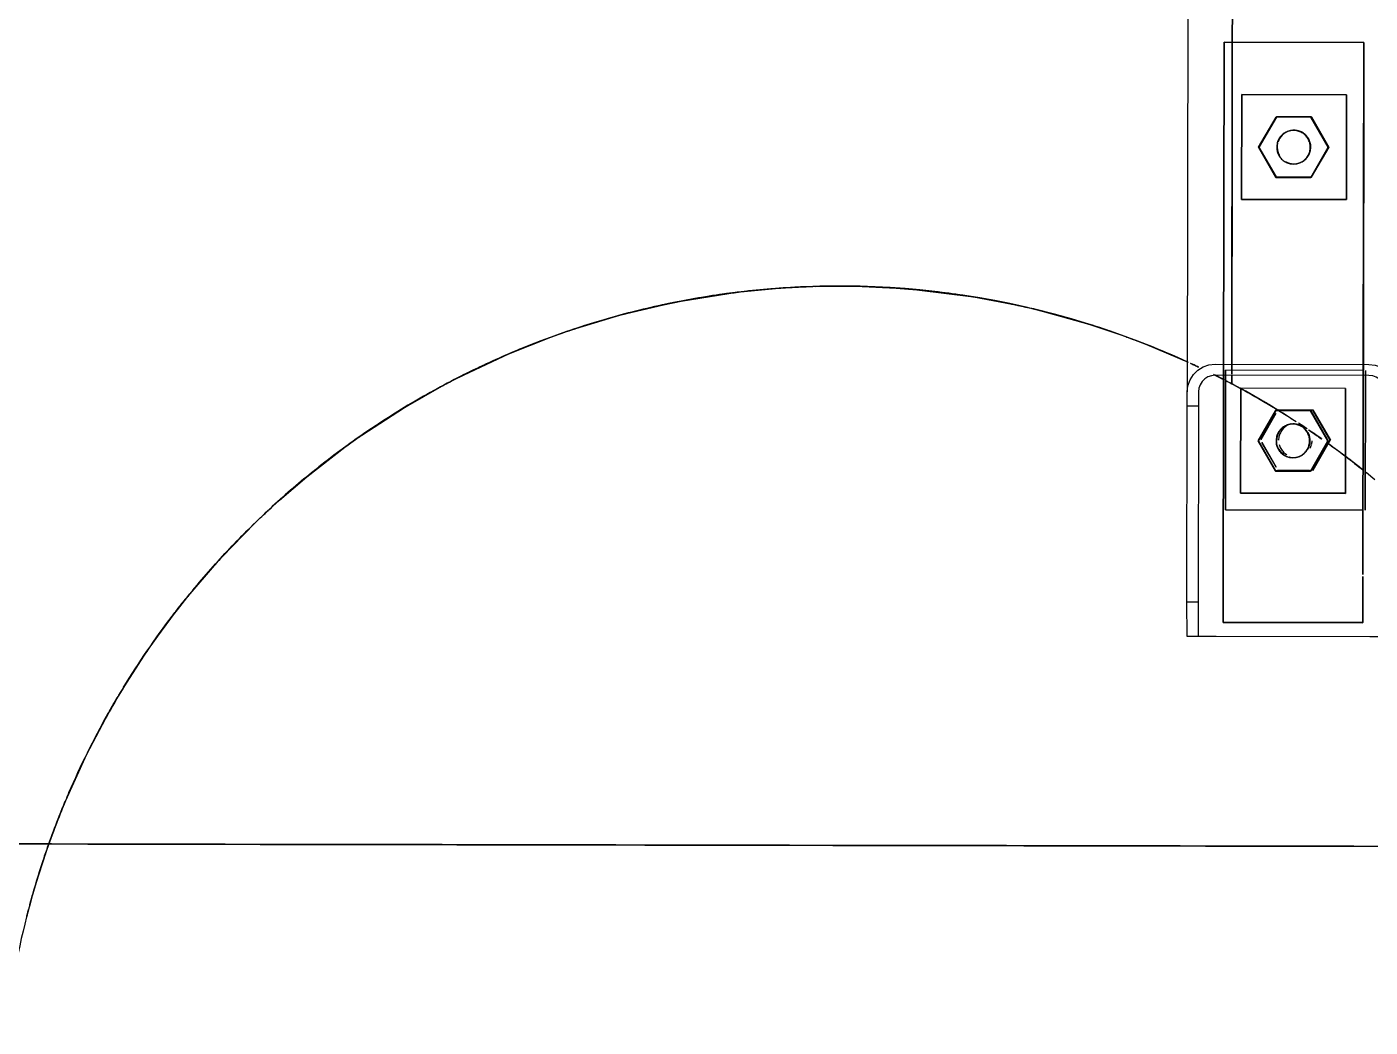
# Model space of a CAD drawing. Header units: metres. Extents: x -354 to -91, y 3 to 562.
# Drawn here: x -221.914 to -220.953, y 508.523 to 509.239 of the extents above; entities that cross this region are included whole.
import ezdxf

# ---------------------------------------------------------------- set-up
doc = ezdxf.new("R2010")
doc.units = ezdxf.units.M
doc.layers.add('A-GENM', color=7, linetype='Continuous', lineweight=25)

# ---------------------------------------------------------------- blocks, each defined once
blk = doc.blocks.new('Foundations-Piles - Px-1200-66435316-DRG-2873034 - CONSTRUCTION SEQUENCE STAGE A8')
at = {"layer": 'A-GENM', "color": 9, "true_color": 0xbebebe}
for start, end in [(90, 98.18182), (90, 90.4895), (86.78484, 90), (85.26048, 90), (85.26048, 86.78484), (82.39646, 85.26048), (81.81818, 85.26048), (78.6446, 82.39646), (73.63636, 81.81818), (74.30333, 78.6446), (70.51643, 74.30333), (65.45455, 73.63636), (66.2101, 70.51643), (65.45455, 66.2101), (62.39628, 65.35326), (0, 65.35326), (58.11678, 62.39628), (54.28177, 58.11678), (50.02335, 54.28177), (46.17135, 50.02335), (41.92981, 46.17135), (38.064, 41.92981), (33.83614, 38.064), (29.95901, 33.83614), (25.74234, 29.95901), (21.85589, 25.74234), (17.6484, 21.85589), (13.75425, 17.6484), (9.5543, 13.75425), (5.65382, 9.5543), (1.46003, 5.65382), (0, 1.46003), (350.29754, 0), (357.5544, 0), (353.36558, 357.5544), (350.29754, 353.36558), (349.83613, 350.08702), (349.83613, 350.08702), (349.49602, 349.83259), (349.49602, 349.83259), (347.52288, 348.31348), (347.52288, 348.31348), (346.19179, 347.3609), (346.19179, 347.3609), (343.63636, 346.19179), (345.27929, 346.19179), (343.63636, 345.27929), (341.88352, 343.24894), (341.88352, 343.24894), (343.32386, 343.63636), (343.32386, 343.63636), (340.96245, 341.58414), (340.96245, 341.31894), (340.04264, 340.55529), (340.04264, 340.55529), (339.73152, 340.0128), (339.73152, 340.0128), (337.64677, 339.17777), (337.64677, 339.17777), (336.17281, 337.64677), (337.16219, 337.64677), (336.17281, 337.16219), (335.59123, 335.9962), (335.59123, 335.9962)]:
    blk.add_arc((0, 0), 0.6, start, end, dxfattribs=at)
blk = doc.blocks.new('StitchPour_RS39A_05 - StitchPour_RS39A_05-60503718-DRG-2873034 - CONSTRUCTION SEQUENCE STAGE A8')
at = {"layer": 'A-GENM', "color": 253, "true_color": 0xa3a3a3}
blk.add_open_spline([(110.97262, -13.4762), (110.89585, -13.18525), (110.65003, -12.25361), (110.31968, -11.00161), (109.98157, -9.72025), (109.728, -8.75925), (109.47443, -7.79824), (109.22086, -6.83723), (108.96728, -5.87618), (108.79821, -5.23545), (108.71368, -4.91509)], degree=3, knots=[0.7216163, 0.7216163, 0.7216163, 0.7216163, 0.75, 0.8125, 0.84375, 0.875, 0.90625, 0.9375, 0.96875, 1, 1, 1, 1], dxfattribs=at)
at = {"layer": 'A-GENM', "color": 9, "true_color": 0xbebebe}
for points in [[(110.11699, -10.23346), (110.21273, -10.59629), (110.30847, -10.95912), (110.4042, -11.32196)], [(110.4042, -11.32196), (110.43748, -11.44808), (110.47076, -11.5742), (110.50404, -11.70033)]]:
    blk.add_open_spline(points, degree=3, dxfattribs=at)
at = {"layer": 'A-GENM', "color": 253, "true_color": 0xa3a3a3}
blk.add_open_spline([(110.50404, -11.70033), (110.54336, -11.84936), (110.58269, -11.99839), (110.62201, -12.14743)], degree=3, dxfattribs=at)
blk = doc.blocks.new('Barrier-Bracket-Assembly-Type02 - bracket-67298848-DRG-2873034 - CONSTRUCTION SEQUENCE STAGE A8')
at = {"layer": 'A-GENM', "color": 253, "true_color": 0xa3a3a3}
for p, q in [((-1094.23499, 509.54866), (-1094.23499, 509.54451)), ((-1094.23498, 509.55272), (-1094.2342, 509.55293)), ((-1094.22698, 509.5527), (-1094.2262, 509.55292)), ((-1094.17952, 509.5526), (-1094.21505, 509.55266)), ((-1094.17952, 509.55261), (-1094.21502, 509.55267)), ((-1094.21415, 509.55291), (-1094.17953, 509.55285)), ((-1094.21412, 509.55292), (-1094.17953, 509.55286)), ((-1094.17953, 509.55286), (-1094.11827, 509.55275)), ((-1094.17953, 509.55285), (-1094.11855, 509.55274)), ((-1094.11664, 509.55249), (-1094.17952, 509.55261)), ((-1094.11664, 509.55249), (-1094.17952, 509.5526)), ((-1094.11664, 509.55274), (-1094.10415, 509.55272)), ((-1094.11664, 509.55274), (-1094.10415, 509.55271)), ((-1094.10505, 509.55246), (-1094.11664, 509.55249)), ((-1094.10505, 509.55247), (-1094.11664, 509.55249)), ((-1094.0922, 509.55268), (-1094.09298, 509.55246)), ((-1094.0842, 509.55267), (-1094.08498, 509.55245)), ((-1094.08421, 509.5469), (-1094.0842, 509.55267)), ((-1094.08422, 509.54055), (-1094.08421, 509.54392)), ((-1094.23501, 509.53574), (-1094.23508, 509.49826)), ((-1094.0843, 509.49797), (-1094.08423, 509.5356)), ((-1094.23508, 509.49826), (-1094.23509, 509.48841)), ((-1094.08431, 509.48814), (-1094.0843, 509.49797)), ((-1094.23509, 509.48841), (-1094.23551, 509.25303)), ((-1094.08473, 509.25276), (-1094.08431, 509.48814)), ((-1094.23551, 509.25302), (-1094.236, 508.97779)), ((-1094.08545, 508.8469), (-1094.08473, 509.25275)), ((-1094.23404, 508.98638), (-1094.23166, 508.99017)), ((-1094.23166, 508.99017), (-1094.2285, 508.99332)), ((-1094.2285, 508.99332), (-1094.22471, 508.9957)), ((-1094.22471, 508.9957), (-1094.22049, 508.99717)), ((-1094.22049, 508.99717), (-1094.21604, 508.99766)), ((-1094.21604, 508.99766), (-1094.10604, 508.99747)), ((-1094.10604, 508.99747), (-1094.10159, 508.99696)), ((-1094.10159, 508.99696), (-1094.09736, 508.99547)), ((-1094.09356, 508.99308), (-1094.09039, 508.98992)), ((-1094.09039, 508.98992), (-1094.088, 508.98612)), ((-1094.236, 508.97779), (-1094.23551, 508.98216)), ((-1094.23551, 508.98216), (-1094.23404, 508.98638)), ((-1094.2277, 508.98037), (-1094.228, 508.97775)), ((-1094.22682, 508.9829), (-1094.2277, 508.98037)), ((-1094.2254, 508.98517), (-1094.22682, 508.9829)), ((-1094.2235, 508.98707), (-1094.2254, 508.98517)), ((-1094.22123, 508.98849), (-1094.2235, 508.98707)), ((-1094.21869, 508.98937), (-1094.22123, 508.98849)), ((-1094.21602, 508.98967), (-1094.21869, 508.98937)), ((-1094.10602, 508.98947), (-1094.21602, 508.98967)), ((-1094.10335, 508.98917), (-1094.10602, 508.98947)), ((-1094.10081, 508.98828), (-1094.10335, 508.98917)), ((-1094.09854, 508.98685), (-1094.10081, 508.98828)), ((-1094.09663, 508.98494), (-1094.09854, 508.98685)), ((-1094.0952, 508.98267), (-1094.09663, 508.98494)), ((-1094.09431, 508.98013), (-1094.0952, 508.98267)), ((-1094.094, 508.97746), (-1094.09431, 508.98013)), ((-1094.088, 508.98612), (-1094.08651, 508.9819)), ((-1094.08651, 508.9819), (-1094.086, 508.97745)), ((-1094.236, 508.97772), (-1094.236, 508.97779)), ((-1094.23598, 508.96773), (-1094.236, 508.97772)), ((-1094.228, 508.97775), (-1094.228, 508.9777)), ((-1094.228, 508.9777), (-1094.22798, 508.96771)), ((-1094.09398, 508.96748), (-1094.094, 508.97746)), ((-1094.086, 508.97745), (-1094.08598, 508.96746)), ((-1094.23623, 508.82773), (-1094.23598, 508.96773)), ((-1094.23598, 508.96773), (-1094.22798, 508.96771)), ((-1094.22798, 508.96771), (-1094.22823, 508.82771)), ((-1094.0942, 508.84621), (-1094.09398, 508.96748)), ((-1094.09398, 508.96748), (-1094.08598, 508.96746)), ((-1094.08598, 508.96746), (-1094.0862, 508.84684)), ((-1094.09423, 508.82748), (-1094.0942, 508.84564)), ((-1094.0862, 508.84566), (-1094.08623, 508.82746)), ((-1094.08553, 508.80267), (-1094.08545, 508.84562)), ((-1094.23618, 508.80275), (-1094.23623, 508.82773)), ((-1094.23623, 508.82773), (-1094.22823, 508.82771)), ((-1094.22823, 508.82771), (-1094.22818, 508.80274)), ((-1094.09418, 508.8025), (-1094.09423, 508.82748)), ((-1094.09423, 508.82748), (-1094.08623, 508.82746)), ((-1094.08623, 508.82746), (-1094.08618, 508.80249)), ((-1094.23553, 508.80293), (-1094.23618, 508.80275)), ((-1094.22818, 508.80274), (-1094.23618, 508.80275)), ((-1094.22753, 508.80292), (-1094.22818, 508.80274)), ((-1094.10549, 508.80271), (-1094.21548, 508.80291)), ((-1094.10549, 508.80272), (-1094.21545, 508.80292)), ((-1094.09418, 508.8025), (-1094.09353, 508.80268)), ((-1094.08618, 508.80249), (-1094.09418, 508.8025)), ((-1094.08618, 508.80249), (-1094.08553, 508.80267))]:
    blk.add_line(p, q, dxfattribs=at)
for centre, major_axis, start_param, end_param in [((-1094.21498, 509.55268), (-0.02, 0.00004), 0, 1.567079), ((-1094.2142, 509.5529), (-0.02, 0.00004), 5.335881, 6.279468), ((-1094.21498, 509.55268), (-0.012, 0.00002), 0, 0.258082), ((-1094.21498, 509.55268), (-0.012, 0.00002), 0.258082, 0.519881), ((-1094.2142, 509.5529), (-0.012, 0.00002), 5.49407, 6.279468), ((-1094.21498, 509.55268), (-0.012, 0.00002), 0.519881, 0.781681), ((-1094.21498, 509.55268), (-0.012, 0.00002), 0.781681, 1.04348), ((-1094.2142, 509.5529), (-0.02, 0.00004), 5.016903, 5.151967), ((-1094.2142, 509.5529), (-0.012, 0.00002), 4.708671, 5.49407), ((-1094.21498, 509.55268), (-0.012, 0.00002), 1.305279, 1.564569), ((-1094.2142, 509.5529), (-0.02, 0.00004), 4.710176, 4.867255), ((-1094.10498, 509.55249), (-0.02, 0.00004), 1.567079, 1.691219), ((-1094.10498, 509.55249), (-0.012, 0.00002), 1.567079, 1.771462), ((-1094.1042, 509.5527), (-0.012, 0.00002), 4.185073, 4.446872), ((-1094.10498, 509.55249), (-0.02, 0.00004), 1.828878, 2.005981), ((-1094.10498, 509.55249), (-0.012, 0.00002), 2.090678, 2.343938), ((-1094.10498, 509.55249), (-0.012, 0.00002), 2.352477, 2.614276), ((-1094.1042, 509.5527), (-0.012, 0.00002), 3.661474, 3.923273), ((-1094.10498, 509.55249), (-0.02, 0.00004), 2.090678, 2.352477), ((-1094.10498, 509.55249), (-0.012, 0.00002), 2.614276, 3.137875), ((-1094.1042, 509.5527), (-0.012, 0.00002), 3.399674, 3.661474), ((-1094.1042, 509.5527), (-0.012, 0.00002), 3.141593, 3.399674), ((-1094.1042, 509.5527), (-0.02, 0.00004), 3.923273, 4.087572), ((-1094.10498, 509.55249), (-0.02, 0.00004), 2.352477, 2.614276), ((-1094.1042, 509.5527), (-0.02, 0.00004), 3.661474, 3.923273), ((-1094.10498, 509.55249), (-0.02, 0.00004), 2.614276, 2.876076), ((-1094.1042, 509.5527), (-0.02, 0.00004), 3.399674, 3.661474), ((-1094.10498, 509.55249), (-0.02, 0.00004), 2.876076, 3.137875), ((-1094.1042, 509.5527), (-0.02, 0.00004), 3.141593, 3.399674), ((-1094.21553, 508.8029), (-0.02, 0.00004), 5.49407, 6.279468), ((-1094.21553, 508.8029), (-0.012, 0.00002), 6.017668, 6.279468), ((-1094.21553, 508.8029), (-0.012, 0.00002), 5.755869, 6.017668), ((-1094.21553, 508.8029), (-0.012, 0.00002), 5.49407, 5.755869), ((-1094.21553, 508.8029), (-0.02, 0.00004), 5.016903, 5.151967), ((-1094.21553, 508.8029), (-0.012, 0.00002), 5.23227, 5.49407), ((-1094.21553, 508.8029), (-0.012, 0.00002), 4.970471, 5.23227), ((-1094.21553, 508.8029), (-0.02, 0.00004), 4.710176, 4.867255), ((-1094.21553, 508.8029), (-0.012, 0.00002), 4.708671, 4.970471), ((-1094.10553, 508.8027), (-0.012, 0.00002), 4.446872, 4.708671), ((-1094.10553, 508.8027), (-0.02, 0.00004), 4.553097, 4.708671), ((-1094.10553, 508.8027), (-0.012, 0.00002), 4.185073, 4.446872), ((-1094.10553, 508.8027), (-0.012, 0.00002), 3.923273, 4.185073), ((-1094.10553, 508.8027), (-0.02, 0.00004), 4.269196, 4.403906), ((-1094.10553, 508.8027), (-0.012, 0.00002), 3.661474, 3.923273), ((-1094.10553, 508.8027), (-0.012, 0.00002), 3.399674, 3.661474), ((-1094.10553, 508.8027), (-0.012, 0.00002), 3.141593, 3.399674), ((-1094.10553, 508.8027), (-0.02, 0.00004), 3.141593, 4.087572)]:
    blk.add_ellipse(centre, major_axis=major_axis, ratio=0.001035, start_param=start_param, end_param=end_param, dxfattribs=at)
blk = doc.blocks.new('Barrier-Bracket-Bolt-Installation - Bolt-V18-DRG-2873034 - CONSTRUCTION SEQUENCE STAGE A8')
at = {"layer": 'A-GENM', "color": 9, "true_color": 0xbebebe}
for p, q in [((-1096.60876, 508.8976), (-1096.60859, 508.99392)), ((-1096.60856, 508.99392), (-1096.60873, 508.89761)), ((-1096.60859, 508.9976), (-1096.60855, 508.99761)), ((-1096.60859, 508.99446), (-1096.60859, 508.9976)), ((-1096.5101, 508.99742), (-1096.60859, 508.9976)), ((-1096.60855, 508.9976), (-1096.60856, 508.99447)), ((-1096.5101, 508.99743), (-1096.60855, 508.99761)), ((-1096.50859, 508.99375), (-1096.50877, 508.89742)), ((-1096.50873, 508.89743), (-1096.50856, 508.99375)), ((-1096.50855, 508.99743), (-1096.50859, 508.99742)), ((-1096.50859, 508.99742), (-1096.50859, 508.99375)), ((-1096.50856, 508.99375), (-1096.50855, 508.99742)), ((-1096.60873, 508.89761), (-1096.60876, 508.8976)), ((-1096.60876, 508.8976), (-1096.51027, 508.89742)), ((-1096.51027, 508.89743), (-1096.60873, 508.89761)), ((-1096.50877, 508.89742), (-1096.50873, 508.89743))]:
    blk.add_line(p, q, dxfattribs=at)
at = {"layer": 'A-GENM', "color": 253, "true_color": 0xa3a3a3}
for p, q in [((-1096.59785, 508.90963), (-1096.59772, 508.98463)), ((-1096.59768, 508.98463), (-1096.59781, 508.90964)), ((-1096.59772, 508.98463), (-1096.59768, 508.98464)), ((-1096.52272, 508.9845), (-1096.59772, 508.98463)), ((-1096.52272, 508.98451), (-1096.59768, 508.98464)), ((-1096.52272, 508.9845), (-1096.52285, 508.9095)), ((-1096.52281, 508.90951), (-1096.52268, 508.9845)), ((-1096.52268, 508.98451), (-1096.52272, 508.9845)), ((-1096.59781, 508.90964), (-1096.59785, 508.90963)), ((-1096.59785, 508.90963), (-1096.52285, 508.9095)), ((-1096.52285, 508.90951), (-1096.59781, 508.90964)), ((-1096.52285, 508.9095), (-1096.52281, 508.90951))]:
    blk.add_line(p, q, dxfattribs=at)
blk = doc.blocks.new('Barrier-Bracket-Plate - BarrierPlate-V26-DRG-2873034 - CONSTRUCTION SEQUENCE STAGE A8')
at = {"layer": 'A-GENM', "color": 253, "true_color": 0xa3a3a3}
for p, q in [((-1094.2097, 509.22791), (-1094.21012, 508.99009)), ((-1094.21006, 508.99009), (-1094.20964, 509.22791)), ((-1094.20964, 509.22793), (-1094.2097, 509.22791)), ((-1094.1097, 509.22773), (-1094.2097, 509.22791)), ((-1094.20964, 509.22793), (-1094.1097, 509.22775)), ((-1094.11011, 508.99747), (-1094.1097, 509.22773)), ((-1094.10964, 509.22775), (-1094.11005, 508.99747)), ((-1094.10964, 509.22775), (-1094.1097, 509.22773)), ((-1094.21012, 508.99009), (-1094.21044, 508.81291)), ((-1094.21038, 508.81293), (-1094.21006, 508.99009)), ((-1094.11012, 508.98948), (-1094.11011, 508.99718)), ((-1094.11005, 508.99718), (-1094.11006, 508.98948)), ((-1094.11038, 508.8473), (-1094.11012, 508.98948)), ((-1094.11006, 508.98948), (-1094.11032, 508.84729)), ((-1094.11044, 508.81273), (-1094.11038, 508.84565)), ((-1094.11032, 508.84565), (-1094.11038, 508.81275)), ((-1094.21038, 508.81293), (-1094.21044, 508.81291)), ((-1094.21023, 508.81291), (-1094.11044, 508.81273)), ((-1094.11044, 508.81275), (-1094.21017, 508.81293)), ((-1094.11044, 508.81273), (-1094.11038, 508.81275))]:
    blk.add_line(p, q, dxfattribs=at)
blk = doc.blocks.new('Barrier-Bracket-Bolt-Levelling - Bolt-V20-DRG-2873034 - CONSTRUCTION SEQUENCE STAGE A8')
at = {"layer": 'A-GENM', "color": 253, "true_color": 0xa3a3a3}
for p, q in [((-1096.59704, 509.19471), (-1096.59717, 509.11971)), ((-1096.59713, 509.11972), (-1096.597, 509.19471)), ((-1096.597, 509.19472), (-1096.59704, 509.19471)), ((-1096.52204, 509.19458), (-1096.59704, 509.19471)), ((-1096.597, 509.19472), (-1096.52204, 509.19459)), ((-1096.52217, 509.11958), (-1096.52204, 509.19458)), ((-1096.522, 509.19458), (-1096.52213, 509.11959)), ((-1096.522, 509.19459), (-1096.52204, 509.19458)), ((-1096.59713, 509.11972), (-1096.59717, 509.11971)), ((-1096.59717, 509.11971), (-1096.52217, 509.11958)), ((-1096.52217, 509.11959), (-1096.59713, 509.11972)), ((-1096.52217, 509.11958), (-1096.52213, 509.11959))]:
    blk.add_line(p, q, dxfattribs=at)
blk = doc.blocks.new('ConnectionBolt - bolt-V27-DRG-2873034 - CONSTRUCTION SEQUENCE STAGE A8')
at = {"layer": 'A-GENM', "color": 9, "true_color": 0xbebebe}
for p, q in [((-1094.17255, 508.96236), (-1094.18342, 508.9436)), ((-1094.18336, 508.94362), (-1094.17254, 508.96228)), ((-1094.17109, 508.96487), (-1094.17103, 508.96489)), ((-1094.14615, 508.96483), (-1094.17109, 508.96487)), ((-1094.17103, 508.96489), (-1094.14615, 508.96484)), ((-1094.14609, 508.96484), (-1094.14615, 508.96483)), ((-1094.13372, 508.9432), (-1094.14615, 508.96483)), ((-1094.14609, 508.96484), (-1094.13366, 508.94322)), ((-1094.1836, 508.94329), (-1094.18354, 508.94331)), ((-1094.1827, 508.94173), (-1094.17251, 508.92401)), ((-1094.1725, 508.92411), (-1094.18261, 508.94169)), ((-1094.14623, 508.92163), (-1094.13372, 508.9432)), ((-1094.13367, 508.9432), (-1094.14616, 508.92164)), ((-1094.13372, 508.9432), (-1094.13366, 508.94322)), ((-1094.17117, 508.92167), (-1094.17111, 508.92169)), ((-1094.17117, 508.92167), (-1094.14857, 508.92163)), ((-1094.1486, 508.92165), (-1094.17111, 508.92169)), ((-1094.14623, 508.92163), (-1094.14616, 508.92164))]:
    blk.add_line(p, q, dxfattribs=at)
at = {"layer": 'A-GENM', "color": 253, "true_color": 0xa3a3a3}
for p, q in [((-1094.16186, 508.95481), (-1094.16372, 508.9543)), ((-1094.15732, 508.93117), (-1094.15546, 508.93168))]:
    blk.add_line(p, q, dxfattribs=at)
at = {"layer": 'A-GENM', "color": 9, "true_color": 0xbebebe}
for start_param, end_param in [(0.516521, 0.77577), (0.252172, 0.513971), (6.273556, 6.283185), (1.03757, 1.299369), (0.77577, 1.037569), (4.17916, 4.40053), (1.561168, 1.822967), (1.822969, 2.084768), (2.084768, 2.346567), (3.942575, 4.171285), (3.131963, 3.141591)]:
    blk.add_ellipse((-1094.15866, 508.94325), major_axis=(-0.0032, 0.01157), ratio=0.999993, start_param=start_param, end_param=end_param, dxfattribs=at)
at = {"layer": 'A-GENM', "color": 253, "true_color": 0xa3a3a3}
for start_param, end_param in [(0.252169, 0.513969), (6.283183, 6.535354), (6.273556, 6.283184), (6.011757, 6.273556), (5.749958, 6.011757), (5.488158, 5.749957), (5.226359, 5.488158), (1.037569, 1.299369), (1.299369, 1.561169), (0.77577, 1.037569), (0.513971, 0.77577), (4.964558, 5.226358), (4.702759, 4.964559), (4.179161, 4.44096), (4.440961, 4.702761), (1.561168, 1.822967), (1.822968, 2.084768), (2.084767, 2.346566), (2.346568, 2.608367), (3.141593, 3.393764), (3.393765, 3.655564), (3.655563, 3.917362), (3.917363, 4.179162), (2.608365, 2.870164), (2.870166, 3.131966), (3.131964, 3.141593)]:
    blk.add_ellipse((-1094.16052, 508.94273), major_axis=(-0.0032, 0.01157), ratio=0.999993, start_param=start_param, end_param=end_param, dxfattribs=at)
blk = doc.blocks.new('ConnectionNut - nut-V28-DRG-2873034 - CONSTRUCTION SEQUENCE STAGE A8')
at = {"layer": 'A-GENM', "color": 253, "true_color": 0xa3a3a3}
for p, q in [((-1094.17278, 508.96411), (-1094.18506, 508.94292)), ((-1094.18498, 508.94296), (-1094.17277, 508.96402)), ((-1094.17258, 508.96446), (-1094.1725, 508.96448)), ((-1094.14764, 508.96441), (-1094.17258, 508.96446)), ((-1094.1725, 508.96448), (-1094.14764, 508.96444)), ((-1094.14756, 508.96444), (-1094.14764, 508.96441)), ((-1094.13521, 508.94279), (-1094.14764, 508.96441)), ((-1094.14756, 508.96444), (-1094.13513, 508.94281)), ((-1094.18509, 508.94288), (-1094.18501, 508.9429)), ((-1094.18497, 508.94267), (-1094.17284, 508.92158)), ((-1094.17282, 508.92171), (-1094.18484, 508.94262)), ((-1094.14771, 508.92121), (-1094.13521, 508.94279)), ((-1094.13513, 508.94281), (-1094.14763, 508.92124)), ((-1094.13521, 508.94279), (-1094.13513, 508.94281)), ((-1094.17266, 508.92126), (-1094.17258, 508.92128)), ((-1094.17266, 508.92126), (-1094.14804, 508.92122)), ((-1094.14807, 508.92124), (-1094.17258, 508.92128)), ((-1094.14771, 508.92121), (-1094.14763, 508.92124))]:
    blk.add_line(p, q, dxfattribs=at)
for centre, start_param, end_param in [((-1094.16015, 508.94284), 0.252169, 0.513969), ((-1094.16007, 508.94286), 0.260622, 0.51397), ((-1094.16015, 508.94284), 0.011419, 0.252169), ((-1094.16007, 508.94286), 0.018693, 0.252171), ((-1094.16015, 508.94284), 6.273554, 6.283183), ((-1094.16007, 508.94286), 6.273556, 6.283184), ((-1094.16015, 508.94284), 6.031691, 6.273555), ((-1094.16007, 508.94286), 6.038462, 6.273555), ((-1094.16015, 508.94284), 5.763081, 6.011756), ((-1094.16007, 508.94286), 5.767538, 6.011757), ((-1094.16015, 508.94284), 5.502643, 5.749956), ((-1094.16007, 508.94286), 5.507565, 5.749957), ((-1094.16015, 508.94284), 0.77577, 1.299369), ((-1094.16007, 508.94286), 1.037569, 1.299368), ((-1094.16007, 508.94286), 0.775769, 1.037569), ((-1094.16015, 508.94284), 4.702758, 4.946742), ((-1094.16007, 508.94286), 4.702761, 4.940694), ((-1094.16015, 508.94284), 4.179162, 4.435415), ((-1094.16015, 508.94284), 4.440962, 4.692256), ((-1094.16007, 508.94286), 4.179162, 4.433531), ((-1094.16007, 508.94286), 4.440961, 4.688688), ((-1094.16015, 508.94284), 1.822967, 2.084766), ((-1094.16007, 508.94286), 1.822967, 2.084767), ((-1094.16015, 508.94284), 2.084768, 2.346568), ((-1094.16007, 508.94286), 2.084766, 2.346566), ((-1094.16015, 508.94284), 3.131964, 3.372352), ((-1094.16007, 508.94286), 3.141593, 3.36508), ((-1094.16015, 508.94284), 3.920822, 4.178082), ((-1094.16007, 508.94286), 3.921996, 4.177715), ((-1094.16015, 508.94284), 2.608366, 2.853119), ((-1094.16007, 508.94286), 2.608366, 2.849437), ((-1094.16015, 508.94284), 2.870167, 3.112031), ((-1094.16007, 508.94286), 2.870164, 3.105258), ((-1094.16007, 508.94286), 3.131964, 3.141593)]:
    blk.add_ellipse(centre, major_axis=(-0.0032, 0.01157), ratio=0.999993, start_param=start_param, end_param=end_param, dxfattribs=at)
blk = doc.blocks.new('ConnectionNut - nut-V29-DRG-2873034 - CONSTRUCTION SEQUENCE STAGE A8')
at = {"layer": 'A-GENM', "color": 253, "true_color": 0xa3a3a3}
for p, q in [((-1094.17282, 508.96439), (-1094.18532, 508.94282)), ((-1094.18524, 508.94285), (-1094.1728, 508.9643)), ((-1094.17282, 508.96439), (-1094.17274, 508.96442)), ((-1094.14787, 508.96435), (-1094.17282, 508.96439)), ((-1094.17274, 508.96442), (-1094.14787, 508.96437)), ((-1094.14779, 508.96437), (-1094.14787, 508.96435)), ((-1094.13544, 508.94273), (-1094.14787, 508.96435)), ((-1094.14779, 508.96437), (-1094.13536, 508.94275)), ((-1094.18532, 508.94282), (-1094.18524, 508.94284)), ((-1094.18532, 508.94282), (-1094.17289, 508.92119)), ((-1094.17287, 508.92133), (-1094.1852, 508.94277)), ((-1094.14795, 508.92115), (-1094.13544, 508.94273)), ((-1094.13536, 508.94275), (-1094.14787, 508.92117)), ((-1094.13544, 508.94273), (-1094.13536, 508.94275)), ((-1094.17289, 508.92119), (-1094.17281, 508.92122)), ((-1094.17289, 508.92119), (-1094.14795, 508.92115)), ((-1094.14795, 508.92117), (-1094.17281, 508.92122)), ((-1094.14795, 508.92115), (-1094.14787, 508.92117))]:
    blk.add_line(p, q, dxfattribs=at)
for centre, start_param, end_param in [((-1094.1603, 508.94279), 0.513971, 0.775771), ((-1094.16038, 508.94277), 0.252171, 0.513971), ((-1094.1603, 508.94279), 0.260623, 0.513971), ((-1094.16038, 508.94277), 6.283185, 6.535356), ((-1094.1603, 508.94279), 6.283184, 6.535355), ((-1094.16038, 508.94277), 6.273557, 6.283185), ((-1094.1603, 508.94279), 6.273557, 6.283186), ((-1094.16038, 508.94277), 6.011759, 6.273558), ((-1094.1603, 508.94279), 6.018527, 6.273556), ((-1094.16038, 508.94277), 5.749959, 6.011758), ((-1094.1603, 508.94279), 5.756732, 6.011757), ((-1094.16038, 508.94277), 5.488159, 5.749958), ((-1094.1603, 508.94279), 5.493079, 5.749958), ((-1094.16038, 508.94277), 5.226361, 5.48816), ((-1094.1603, 508.94279), 5.23264, 5.48816), ((-1094.16038, 508.94277), 1.299369, 1.561168), ((-1094.16038, 508.94277), 1.03757, 1.29937), ((-1094.1603, 508.94279), 1.299367, 1.561166), ((-1094.1603, 508.94279), 1.037569, 1.299368), ((-1094.16038, 508.94277), 0.77577, 1.037569), ((-1094.1603, 508.94279), 0.77577, 1.037569), ((-1094.16038, 508.94277), 0.513971, 0.775771), ((-1094.16038, 508.94277), 4.96456, 5.226359), ((-1094.1603, 508.94279), 4.973605, 5.22636), ((-1094.16038, 508.94277), 4.70276, 4.964559), ((-1094.1603, 508.94279), 4.702762, 4.95851), ((-1094.16038, 508.94277), 4.179161, 4.440961), ((-1094.16038, 508.94277), 4.440962, 4.702761), ((-1094.1603, 508.94279), 4.179162, 4.439077), ((-1094.1603, 508.94279), 4.440961, 4.699193), ((-1094.16038, 508.94277), 1.561167, 1.822966), ((-1094.1603, 508.94279), 1.603729, 1.822966), ((-1094.16038, 508.94277), 1.822966, 2.084766), ((-1094.1603, 508.94279), 1.822967, 2.084766), ((-1094.16038, 508.94277), 2.084767, 2.346567), ((-1094.1603, 508.94279), 2.084767, 2.346566), ((-1094.16038, 508.94277), 2.346566, 2.608366), ((-1094.1603, 508.94279), 2.346565, 2.608365), ((-1094.16038, 508.94277), 3.141591, 3.393762), ((-1094.1603, 508.94279), 3.141593, 3.386492), ((-1094.16038, 508.94277), 3.393762, 3.655562), ((-1094.1603, 508.94279), 3.393764, 3.647112), ((-1094.16038, 508.94277), 3.655564, 3.917364), ((-1094.1603, 508.94279), 3.655563, 3.907621), ((-1094.16038, 508.94277), 3.917363, 4.179162), ((-1094.1603, 508.94279), 3.918536, 4.178794), ((-1094.16038, 508.94277), 2.608365, 2.86396), ((-1094.1603, 508.94279), 2.608366, 2.860278), ((-1094.16038, 508.94277), 2.870164, 3.131964), ((-1094.1603, 508.94279), 2.870164, 3.125193), ((-1094.16038, 508.94277), 3.131962, 3.141591), ((-1094.1603, 508.94279), 3.131963, 3.141592)]:
    blk.add_ellipse(centre, major_axis=(-0.0032, 0.01157), ratio=0.999993, start_param=start_param, end_param=end_param, dxfattribs=at)
blk = doc.blocks.new('ConnectionBolt - bolt-V30-DRG-2873034 - CONSTRUCTION SEQUENCE STAGE A8')
at = {"layer": 'A-GENM', "color": 253, "true_color": 0xa3a3a3}
for p, q in [((-1094.17253, 509.17437), (-1094.18504, 509.15279)), ((-1094.18498, 509.15281), (-1094.17248, 509.17437)), ((-1094.17247, 509.17439), (-1094.17253, 509.17437)), ((-1094.14759, 509.17433), (-1094.17253, 509.17437)), ((-1094.17247, 509.17439), (-1094.14759, 509.17434)), ((-1094.14753, 509.17434), (-1094.14759, 509.17433)), ((-1094.13516, 509.1527), (-1094.14759, 509.17433)), ((-1094.14753, 509.17434), (-1094.13509, 509.15272)), ((-1094.16282, 509.16444), (-1094.16323, 509.16433)), ((-1094.18498, 509.15281), (-1094.18504, 509.15279)), ((-1094.18504, 509.15279), (-1094.17261, 509.13117)), ((-1094.17257, 509.13123), (-1094.18498, 509.15281)), ((-1094.14766, 509.13113), (-1094.13516, 509.1527)), ((-1094.1351, 509.1527), (-1094.1476, 509.13114)), ((-1094.13509, 509.15272), (-1094.13516, 509.1527)), ((-1094.15684, 509.1412), (-1094.15643, 509.14131)), ((-1094.17254, 509.13119), (-1094.17261, 509.13117)), ((-1094.17261, 509.13117), (-1094.14766, 509.13113)), ((-1094.14766, 509.13114), (-1094.17254, 509.13119)), ((-1094.14766, 509.13113), (-1094.1476, 509.13114))]:
    blk.add_line(p, q, dxfattribs=at)
for centre, start_param, end_param in [((-1094.16003, 509.15276), 0.252173, 0.513972), ((-1094.15963, 509.15288), 0.252171, 0.51397), ((-1094.16003, 509.15276), 0, 0.252171), ((-1094.15963, 509.15288), 0.003474, 0.252169), ((-1094.16003, 509.15276), 6.273556, 6.283185), ((-1094.16003, 509.15276), 6.011759, 6.273558), ((-1094.15963, 509.15288), 6.273556, 6.283185), ((-1094.15963, 509.15288), 6.024293, 6.273555), ((-1094.16003, 509.15276), 5.749959, 6.011758), ((-1094.15963, 509.15288), 5.758213, 6.011758), ((-1094.16003, 509.15276), 5.491987, 5.74996), ((-1094.15963, 509.15288), 5.517041, 5.749958), ((-1094.16003, 509.15276), 5.226361, 5.48816), ((-1094.15963, 509.15288), 5.237987, 5.488158), ((-1094.16003, 509.15276), 1.03757, 1.299369), ((-1094.16003, 509.15276), 0.775771, 1.03757), ((-1094.15963, 509.15288), 0.51397, 0.991994), ((-1094.16003, 509.15276), 0.513971, 0.77577), ((-1094.16003, 509.15276), 4.964561, 5.22636), ((-1094.15963, 509.15288), 4.98131, 5.22636), ((-1094.16003, 509.15276), 4.702759, 4.964558), ((-1094.15963, 509.15288), 4.70276, 4.953355), ((-1094.16003, 509.15276), 4.440961, 4.702761), ((-1094.15963, 509.15288), 4.440959, 4.696152), ((-1094.16003, 509.15276), 1.299369, 1.561168), ((-1094.15963, 509.15288), 1.299367, 1.561167), ((-1094.16003, 509.15276), 1.561167, 1.822966), ((-1094.15963, 509.15288), 1.561167, 1.822966), ((-1094.16003, 509.15276), 1.822966, 2.084766), ((-1094.16003, 509.15276), 2.084766, 2.342739), ((-1094.16003, 509.15276), 3.393762, 3.655561), ((-1094.15963, 509.15288), 3.393765, 3.641788), ((-1094.16003, 509.15276), 3.655563, 3.917362), ((-1094.16003, 509.15276), 3.917361, 4.179161), ((-1094.15963, 509.15288), 3.919538, 4.178482), ((-1094.16003, 509.15276), 4.179162, 4.440961), ((-1094.15963, 509.15288), 4.179162, 4.437473), ((-1094.16003, 509.15276), 2.346564, 2.608364), ((-1094.15963, 509.15288), 2.346566, 2.833801), ((-1094.16003, 509.15276), 2.608365, 2.870165), ((-1094.16003, 509.15276), 2.870164, 3.131963), ((-1094.15963, 509.15288), 2.870164, 3.096185), ((-1094.16003, 509.15276), 3.131962, 3.141591), ((-1094.16003, 509.15276), 3.141592, 3.393763), ((-1094.15963, 509.15288), 3.131965, 3.141594), ((-1094.15963, 509.15288), 3.141594, 3.380299)]:
    blk.add_ellipse(centre, major_axis=(-0.0032, 0.01157), ratio=0.999993, start_param=start_param, end_param=end_param, dxfattribs=at)
blk = doc.blocks.new('ConnectionNut - nut-V31-DRG-2873034 - CONSTRUCTION SEQUENCE STAGE A8')
at = {"layer": 'A-GENM', "color": 253, "true_color": 0xa3a3a3}
for p, q in [((-1094.17226, 509.17437), (-1094.18463, 509.15303)), ((-1094.18453, 509.15308), (-1094.17219, 509.17436)), ((-1094.17213, 509.17448), (-1094.17221, 509.17446)), ((-1094.14727, 509.17441), (-1094.17221, 509.17446)), ((-1094.17213, 509.17448), (-1094.14727, 509.17444)), ((-1094.14719, 509.17444), (-1094.14727, 509.17441)), ((-1094.13483, 509.15279), (-1094.14727, 509.17441)), ((-1094.14719, 509.17444), (-1094.13475, 509.15281)), ((-1094.18464, 509.1529), (-1094.18472, 509.15288)), ((-1094.18472, 509.15288), (-1094.17242, 509.13149)), ((-1094.17237, 509.13157), (-1094.18459, 509.15283)), ((-1094.14734, 509.13121), (-1094.13483, 509.15279)), ((-1094.13475, 509.15281), (-1094.14726, 509.13124)), ((-1094.13475, 509.15281), (-1094.13483, 509.15279)), ((-1094.1722, 509.13128), (-1094.17228, 509.13126)), ((-1094.17228, 509.13126), (-1094.14761, 509.13122)), ((-1094.1476, 509.13124), (-1094.1722, 509.13128)), ((-1094.14734, 509.13121), (-1094.14726, 509.13124))]:
    blk.add_line(p, q, dxfattribs=at)
for centre, start_param, end_param in [((-1094.15977, 509.15284), 6.283183, 7.291751), ((-1094.15969, 509.15286), 0.260623, 0.513971), ((-1094.15969, 509.15286), 6.283185, 6.535356), ((-1094.15977, 509.15284), 6.273556, 6.283184), ((-1094.15969, 509.15286), 6.273557, 6.283185), ((-1094.15977, 509.15284), 6.033698, 6.273556), ((-1094.15969, 509.15286), 6.040469, 6.273557), ((-1094.15977, 509.15284), 5.507929, 6.011756), ((-1094.15969, 509.15286), 5.756733, 6.011758), ((-1094.15969, 509.15286), 5.512851, 5.749959), ((-1094.15977, 509.15284), 5.226359, 5.488158), ((-1094.15969, 509.15286), 5.232639, 5.488159), ((-1094.15977, 509.15284), 1.06718, 1.822967), ((-1094.15969, 509.15286), 1.076317, 1.561168), ((-1094.15969, 509.15286), 0.51397, 0.999618), ((-1094.15977, 509.15284), 3.655564, 4.964561), ((-1094.15977, 509.15284), 4.964559, 5.226359), ((-1094.15969, 509.15286), 4.973604, 5.226359), ((-1094.15969, 509.15286), 4.702762, 4.95851), ((-1094.15969, 509.15286), 4.440961, 4.699193), ((-1094.15969, 509.15286), 1.561168, 1.822968), ((-1094.15977, 509.15284), 3.393763, 3.655562), ((-1094.15969, 509.15286), 3.393764, 3.647112), ((-1094.15969, 509.15286), 3.655562, 3.907621), ((-1094.15969, 509.15286), 3.918537, 4.178794), ((-1094.15969, 509.15286), 4.17916, 4.439075), ((-1094.15977, 509.15284), 2.346568, 2.608368), ((-1094.15969, 509.15286), 2.346565, 2.608365), ((-1094.15977, 509.15284), 2.608366, 2.870165), ((-1094.15969, 509.15286), 2.608365, 2.839884), ((-1094.15977, 509.15284), 2.870166, 3.110024), ((-1094.15969, 509.15286), 2.870165, 3.103253), ((-1094.15977, 509.15284), 3.131963, 3.141591), ((-1094.15969, 509.15286), 3.131963, 3.141591), ((-1094.15977, 509.15284), 3.141592, 3.393763), ((-1094.15969, 509.15286), 3.141592, 3.386491)]:
    blk.add_ellipse(centre, major_axis=(-0.0032, 0.01157), ratio=0.999993, start_param=start_param, end_param=end_param, dxfattribs=at)
blk = doc.blocks.new('T2DPAA-T2D-C3S-RS-M3D-100334_rvt-1-DRG-2873034 - CONSTRUCTION SEQUENCE STAGE A8')
at = {"layer": 'A-GENM', "color": 9, "true_color": 0xbebebe}
for p, q in [((-1094.20381, 509.2279), (-1094.20376, 509.25297)), ((-1094.20376, 509.25297), (-1094.20381, 509.2279)), ((-1094.20376, 509.25297), (-1094.20381, 509.2279)), ((-1094.20381, 509.2279), (-1094.20376, 509.25297)), ((-1094.20381, 509.2279), (-1094.20422, 508.99332)), ((-1094.20422, 508.99332), (-1094.20381, 509.2279)), ((-1094.5982, 509.04273), (-1094.55804, 509.04902)), ((-1094.5141, 509.05277), (-1094.50393, 509.05317)), ((-1094.50235, 509.05322), (-1094.47339, 509.05335)), ((-1094.42943, 509.05087), (-1094.38898, 509.0457)), ((-1094.67358, 509.02312), (-1094.64126, 509.03281)), ((-1094.34587, 509.03707), (-1094.3065, 509.02624)), ((-1094.68004, 509.02095), (-1094.67549, 509.02249)), ((-1094.26511, 509.01165), (-1094.23548, 508.99903)), ((-1094.75799, 508.98786), (-1094.72138, 509.00502)), ((-1094.23353, 508.99814), (-1094.23121, 508.99706)), ((-1094.23118, 508.99704), (-1094.22807, 508.99558)), ((-1094.2172, 508.99029), (-1094.20999, 508.98663)), ((-1094.20423, 508.99051), (-1094.20422, 508.99332)), ((-1094.20422, 508.99332), (-1094.20423, 508.99051)), ((-1094.20422, 508.99332), (-1094.20423, 508.99051)), ((-1094.20423, 508.99051), (-1094.20422, 508.99332)), ((-1094.20851, 508.98587), (-1094.20424, 508.98363)), ((-1094.20424, 508.98363), (-1094.20423, 508.98965)), ((-1094.20423, 508.98965), (-1094.20424, 508.98363)), ((-1094.20423, 508.98965), (-1094.20424, 508.98363)), ((-1094.20424, 508.98363), (-1094.20423, 508.98965)), ((-1094.19745, 508.97997), (-1094.20424, 508.98363)), ((-1094.18867, 508.97507), (-1094.19745, 508.97997)), ((-1094.17164, 508.96502), (-1094.18867, 508.97507)), ((-1094.83051, 508.94413), (-1094.7968, 508.96619)), ((-1094.15847, 508.95671), (-1094.16788, 508.9627)), ((-1094.15344, 508.95341), (-1094.15632, 508.95531)), ((-1094.15083, 508.95167), (-1094.15344, 508.95341)), ((-1094.14525, 508.94788), (-1094.14901, 508.95045)), ((-1094.14053, 508.9446), (-1094.14449, 508.94736)), ((-1094.11807, 508.92805), (-1094.12236, 508.93134)), ((-1094.11147, 508.92287), (-1094.11807, 508.92805)), ((-1094.88557, 508.90033), (-1094.86602, 508.9171)), ((-1094.10171, 508.91492), (-1094.10787, 508.91998)), ((-1094.89615, 508.89062), (-1094.88749, 508.8986)), ((-1094.95361, 508.82841), (-1094.92765, 508.8587)), ((-1094.95863, 508.82204), (-1094.95361, 508.82841)), ((-1094.98045, 508.79214), (-1094.96028, 508.81991)), ((-1095.00038, 508.761), (-1094.98045, 508.79214)), ((-1095.03956, 508.68296), (-1095.02336, 508.71872)), ((-1095.0555, 508.63984), (-1095.05037, 508.65487)), ((-1095.06405, 508.61129), (-1095.0555, 508.63984)), ((-1095.06588, 508.60445), (-1095.06504, 508.60762))]:
    blk.add_line(p, q, dxfattribs=at)
at = {"layer": 'A-GENM', "color": 9, "true_color": 0xbebebe, "flags": 128}
for points in [[(-1094.20422, 508.99332), (-1094.20394, 509.15535), (-1094.20381, 509.2279)], [(-1094.20381, 509.2279), (-1094.20394, 509.15535), (-1094.20422, 508.99332)], [(-1094.55804, 509.04902), (-1094.52796, 509.05194), (-1094.5141, 509.05277)], [(-1094.47339, 509.05335), (-1094.44423, 509.05207), (-1094.42943, 509.05087)], [(-1094.64126, 509.03281), (-1094.61085, 509.04016), (-1094.5982, 509.04273)], [(-1094.38898, 509.0457), (-1094.3613, 509.04054), (-1094.34587, 509.03707)], [(-1094.72138, 509.00502), (-1094.6913, 509.01695), (-1094.68004, 509.02095)], [(-1094.3065, 509.02624), (-1094.28078, 509.01758), (-1094.26511, 509.01165)], [(-1094.7968, 508.96619), (-1094.76773, 508.98277), (-1094.75799, 508.98786)], [(-1094.86602, 508.9171), (-1094.83867, 508.93829), (-1094.83051, 508.94413)], [(-1094.12236, 508.93134), (-1094.13277, 508.93907), (-1094.13511, 508.94076)], [(-1094.92765, 508.8587), (-1094.90271, 508.88436), (-1094.89615, 508.89062)], [(-1095.02336, 508.71872), (-1095.00533, 508.75254), (-1095.00173, 508.75873)], [(-1095.05037, 508.65487), (-1095.0419, 508.67722), (-1095.03956, 508.68296)]]:
    blk.add_lwpolyline(points, dxfattribs=at)
at = {"layer": 'A-GENM', "color": 9, "true_color": 0xbebebe}
for points in [[(-1094.58257, 509.04551), (-1094.56564, 509.0483), (-1094.5486, 509.05035), (-1094.5315, 509.05168)], [(-1094.5315, 509.05168), (-1094.52839, 509.05192), (-1094.52529, 509.05213), (-1094.52218, 509.05233)], [(-1094.52218, 509.05233), (-1094.51613, 509.0527), (-1094.51008, 509.05298), (-1094.50403, 509.05317)], [(-1094.44698, 509.05225), (-1094.44432, 509.05208), (-1094.44167, 509.05189), (-1094.43902, 509.05169)], [(-1094.43902, 509.05169), (-1094.43234, 509.05117), (-1094.42567, 509.05055), (-1094.419, 509.04981)], [(-1094.419, 509.04981), (-1094.41715, 509.0496), (-1094.4153, 509.04939), (-1094.41345, 509.04916)], [(-1094.6668, 509.02532), (-1094.64976, 509.03073), (-1094.63248, 509.03538), (-1094.61502, 509.03925)], [(-1094.61502, 509.03925), (-1094.61167, 509.03999), (-1094.60832, 509.04071), (-1094.60496, 509.04139)], [(-1094.60496, 509.04139), (-1094.59952, 509.0425), (-1094.59406, 509.04353), (-1094.58859, 509.04449)], [(-1094.58859, 509.04449), (-1094.58733, 509.04471), (-1094.58607, 509.04493), (-1094.58481, 509.04514)], [(-1094.36315, 509.04093), (-1094.36117, 509.04052), (-1094.3592, 509.0401), (-1094.35723, 509.03967)], [(-1094.35719, 509.03966), (-1094.34984, 509.03805), (-1094.34252, 509.03631), (-1094.33524, 509.03443)], [(-1094.33524, 509.03443), (-1094.33439, 509.03421), (-1094.33355, 509.03399), (-1094.3327, 509.03377)], [(-1094.69589, 509.01525), (-1094.69249, 509.01653), (-1094.68908, 509.01777), (-1094.68567, 509.01898)], [(-1094.68567, 509.01898), (-1094.6808, 509.02071), (-1094.6759, 509.02237), (-1094.67099, 509.02397)], [(-1094.7076, 509.01072), (-1094.70371, 509.01227), (-1094.69981, 509.01378), (-1094.69589, 509.01525)], [(-1094.28169, 509.0179), (-1094.28059, 509.01751), (-1094.27949, 509.0171), (-1094.27838, 509.0167)], [(-1094.27838, 509.0167), (-1094.27034, 509.01374), (-1094.26235, 509.01062), (-1094.25444, 509.00732)], [(-1094.25444, 509.00732), (-1094.25306, 509.00674), (-1094.25168, 509.00617), (-1094.25031, 509.00558)], [(-1094.24796, 509.00458), (-1094.24391, 509.00283), (-1094.23987, 509.00104), (-1094.23586, 508.99921)], [(-1094.23388, 508.9983), (-1094.23309, 508.99794), (-1094.23231, 508.99758), (-1094.23153, 508.99721)], [(-1094.23149, 508.99719), (-1094.23044, 508.9967), (-1094.22939, 508.99621), (-1094.22834, 508.99571)], [(-1094.21733, 508.99036), (-1094.21489, 508.98914), (-1094.21246, 508.98791), (-1094.21004, 508.98666)], [(-1094.77249, 508.98021), (-1094.76922, 508.98199), (-1094.76594, 508.98374), (-1094.76264, 508.98546)], [(-1094.20855, 508.98589), (-1094.20711, 508.98514), (-1094.20567, 508.98439), (-1094.20424, 508.98363)], [(-1094.20424, 508.98363), (-1094.20203, 508.98246), (-1094.19983, 508.98127), (-1094.19763, 508.98007)], [(-1094.19763, 508.98007), (-1094.19092, 508.97641), (-1094.18427, 508.97261), (-1094.1777, 508.96869)], [(-1094.1777, 508.96869), (-1094.17581, 508.96756), (-1094.17392, 508.96641), (-1094.17203, 508.96526)], [(-1094.17076, 508.96448), (-1094.16974, 508.96385), (-1094.16873, 508.96323), (-1094.16772, 508.9626)], [(-1094.16772, 508.9626), (-1094.16453, 508.96061), (-1094.16136, 508.95859), (-1094.15821, 508.95654)], [(-1094.14934, 508.95066), (-1094.14725, 508.94924), (-1094.14517, 508.94782), (-1094.1431, 508.94638)], [(-1094.14247, 508.94595), (-1094.14159, 508.94533), (-1094.14071, 508.94472), (-1094.13983, 508.9441)], [(-1094.84332, 508.93486), (-1094.84034, 508.93708), (-1094.83734, 508.93927), (-1094.83432, 508.94143)], [(-1094.13513, 508.94076), (-1094.13434, 508.94019), (-1094.13356, 508.93963), (-1094.13278, 508.93906)], [(-1094.13277, 508.93905), (-1094.12937, 508.93658), (-1094.12599, 508.93408), (-1094.12264, 508.93154)], [(-1094.12264, 508.93154), (-1094.1184, 508.92832), (-1094.1142, 508.92505), (-1094.11005, 508.92173)], [(-1094.907, 508.88017), (-1094.90443, 508.88271), (-1094.90184, 508.88523), (-1094.89922, 508.88772)], [(-1094.95603, 508.82536), (-1094.95393, 508.82802), (-1094.95181, 508.83065), (-1094.94967, 508.83327)], [(-1094.99698, 508.76662), (-1094.9863, 508.78408), (-1094.97471, 508.801), (-1094.9623, 508.81728)], [(-1094.9623, 508.81728), (-1094.96023, 508.81999), (-1094.95814, 508.82269), (-1094.95603, 508.82536)], [(-1095.00357, 508.75558), (-1095.00223, 508.75788), (-1095.00088, 508.76017), (-1094.9995, 508.76246)], [(-1095.00818, 508.74754), (-1095.00666, 508.75023), (-1095.00513, 508.75291), (-1095.00357, 508.75558)], [(-1095.03607, 508.69118), (-1095.02776, 508.71044), (-1095.01845, 508.72926), (-1095.00818, 508.74754)], [(-1095.04087, 508.67974), (-1095.04012, 508.68156), (-1095.03937, 508.68338), (-1095.03861, 508.6852)], [(-1095.03767, 508.68744), (-1095.03714, 508.68869), (-1095.03661, 508.68994), (-1095.03607, 508.69118)], [(-1095.0438, 508.6724), (-1095.04284, 508.67485), (-1095.04186, 508.6773), (-1095.04087, 508.67974)], [(-1095.05047, 508.65457), (-1095.04834, 508.66055), (-1095.04612, 508.66649), (-1095.0438, 508.6724)], [(-1095.0539, 508.64466), (-1095.05278, 508.64797), (-1095.05164, 508.65128), (-1095.05047, 508.65457)], [(-1095.06416, 508.61091), (-1095.06107, 508.62226), (-1095.05765, 508.63351), (-1095.0539, 508.64466)], [(-1095.06622, 508.60313), (-1095.06596, 508.60413), (-1095.0657, 508.60514), (-1095.06543, 508.60614)]]:
    blk.add_open_spline(points, degree=3, dxfattribs=at)
for points, knots in [([(-1094.49927, 509.0533), (-1094.49828, 509.05333), (-1094.48084, 509.05369), (-1094.46339, 509.0533), (-1094.44698, 509.05225)], [0.7562588, 0.7562588, 0.7562588, 0.7562588, 0.75862069, 0.79787252, 0.79787252, 0.79787252, 0.79787252]), ([(-1094.41345, 509.04916), (-1094.41223, 509.04902), (-1094.39536, 509.04693), (-1094.37859, 509.04413), (-1094.36315, 509.04093)], [0.82465877, 0.82465877, 0.82465877, 0.82465877, 0.82758621, 0.86520752, 0.86520752, 0.86520752, 0.86520752]), ([(-1094.3291, 509.03281), (-1094.32768, 509.03243), (-1094.31233, 509.02823), (-1094.29714, 509.02342), (-1094.28353, 509.01856)], [0.89305012, 0.89305012, 0.89305012, 0.89305012, 0.89655172, 0.93103448, 0.93103448, 0.93103448, 0.93103448]), ([(-1094.76264, 508.98546), (-1094.75755, 508.98812), (-1094.7395, 508.9972), (-1094.72102, 509.00537), (-1094.7076, 509.01072)], [0.53800379, 0.53800379, 0.53800379, 0.53800379, 0.55172414, 0.5862069, 0.5862069, 0.5862069, 0.5862069]), ([(-1094.83432, 508.94143), (-1094.83032, 508.94429), (-1094.81443, 508.95537), (-1094.7938, 508.96831), (-1094.77686, 508.97783), (-1094.77249, 508.98021)], [0.47102064, 0.47102064, 0.47102064, 0.47102064, 0.48275862, 0.51724138, 0.52912456, 0.52912456, 0.52912456, 0.52912456]), ([(-1094.89922, 508.88772), (-1094.89623, 508.89057), (-1094.88265, 508.90325), (-1094.86406, 508.91906), (-1094.84798, 508.93139), (-1094.84332, 508.93486)], [0.40393082, 0.40393082, 0.40393082, 0.40393082, 0.4137931, 0.44827586, 0.4621507, 0.4621507, 0.4621507, 0.4621507]), ([(-1094.94768, 508.83569), (-1094.93915, 508.84602), (-1094.92582, 508.86109), (-1094.91176, 508.87546), (-1094.907, 508.88017)], [0.34731835, 0.34731835, 0.34731835, 0.34731835, 0.37931034, 0.39530299, 0.39530299, 0.39530299, 0.39530299])]:
    blk.add_open_spline(points, degree=3, knots=knots, dxfattribs=at)
at = {"layer": 'A-GENM', "color": 253, "lineweight": 25, "true_color": 0xa3a3a3, "rotation": 75.11694444444437}
for name, p in [('StitchPour_RS39A_05 - StitchPour_RS39A_05-60503718-DRG-2873034 - CONSTRUCTION SEQUENCE STAGE A8', (-1134.0578, 404.8616)), ('Foundations-Piles - Px-1200-66435316-DRG-2873034 - CONSTRUCTION SEQUENCE STAGE A8', (-1094.48518, 508.45347))]:
    blk.add_blockref(name, p, dxfattribs=at)
at = {"layer": 'A-GENM', "color": 253, "lineweight": 25, "true_color": 0xa3a3a3}
for name, p in [('Barrier-Bracket-Assembly-Type02 - bracket-67298848-DRG-2873034 - CONSTRUCTION SEQUENCE STAGE A8', (0, 0)), ('Barrier-Bracket-Plate - BarrierPlate-V26-DRG-2873034 - CONSTRUCTION SEQUENCE STAGE A8', (0, 0)), ('Barrier-Bracket-Bolt-Levelling - Bolt-V20-DRG-2873034 - CONSTRUCTION SEQUENCE STAGE A8', (2.39998, -0.00427)), ('ConnectionBolt - bolt-V30-DRG-2873034 - CONSTRUCTION SEQUENCE STAGE A8', (0, 0)), ('ConnectionNut - nut-V31-DRG-2873034 - CONSTRUCTION SEQUENCE STAGE A8', (0, 0)), ('Barrier-Bracket-Bolt-Installation - Bolt-V18-DRG-2873034 - CONSTRUCTION SEQUENCE STAGE A8', (2.39998, -0.00427)), ('ConnectionNut - nut-V29-DRG-2873034 - CONSTRUCTION SEQUENCE STAGE A8', (0, 0)), ('ConnectionNut - nut-V28-DRG-2873034 - CONSTRUCTION SEQUENCE STAGE A8', (0, 0)), ('ConnectionBolt - bolt-V27-DRG-2873034 - CONSTRUCTION SEQUENCE STAGE A8', (0, 0))]:
    blk.add_blockref(name, p, dxfattribs=at)

msp = doc.modelspace()

# ---------------------------------------------------------------- block references
at = {"lineweight": 5}
msp.add_blockref('T2DPAA-T2D-C3S-RS-M3D-100334_rvt-1-DRG-2873034 - CONSTRUCTION SEQUENCE STAGE A8', (873.15239, 0), dxfattribs=at)

doc.saveas('drawing.dxf')
